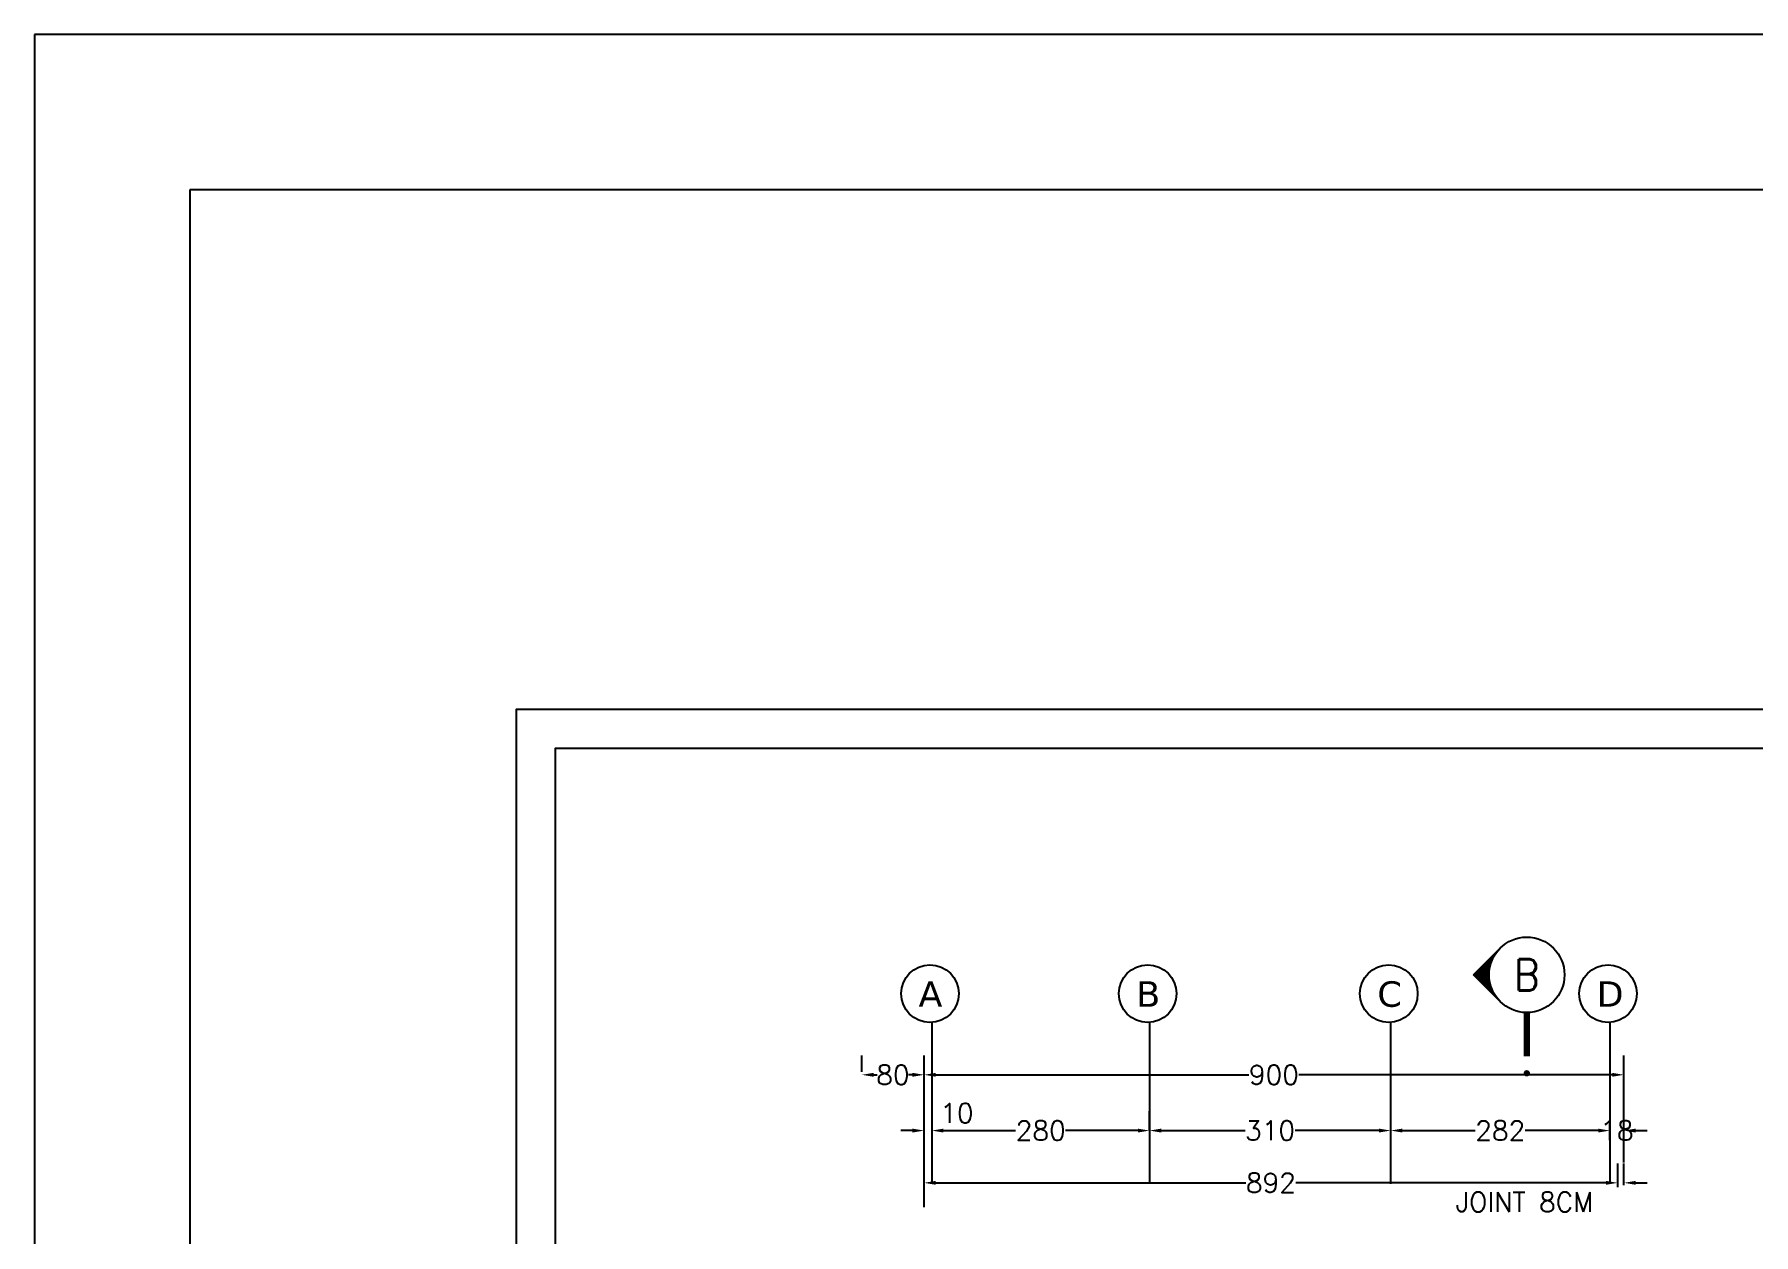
# Model space of a CAD drawing. Header units: millimetres. Extents: x -231 to 30223, y -7037 to 7120.
# Drawn here: x -231 to 1980, y 5577 to 7120 of the extents above; entities that cross this region are included whole.
import ezdxf
from ezdxf.enums import TextEntityAlignment as Align

# ---------------------------------------------------------------- set-up
doc = ezdxf.new("R2010")
doc.units = ezdxf.units.MM
for name, color, linetype in [('2', 2, 'Continuous'), ('3', 3, 'Continuous'), ('DIM', 1, 'Continuous'), ('ESTILA', 7, 'Continuous'), ('ETC', 2, 'Continuous'), ('TXT', 121, 'Continuous')]:
    doc.layers.add(name, color=color, linetype=linetype)
doc.styles.add('KATEB', font='verdana.ttf')
doc.styles.add('ROMANS', font='romans.shx')
doc.dimstyles.get("Standard").update_dxf_attribs({"dimtxt": 25, "dimasz": 15, "dimexe": 25, "dimexo": 25, "dimgap": 0, "dimtad": 0, "dimdec": 0, "dimzin": 0, "dimdsep": 46, "dimtxsty": 'ROMANS', "dimcen": 0, "dimclrd": 13, "dimclre": 1, "dimclrt": 3, "dimadec": 0, "dimazin": 0, "dimtfac": 1, "dimtdec": 0, "dimtix": 1, "dimtofl": 0, "dimtmove": 2, "dimatfit": 3, "dimfxl": 1, "dimtolj": 1, "dimtzin": 0, "dimarcsym": 0})

# ---------------------------------------------------------------- blocks, each defined once
blk = doc.blocks.new('*D107')
at = {"layer": '2', "color": 1, "lineweight": -2, "transparency": 16777216}
for p, q in [((833, 5786.2), (833, 5807.5)), ((913, 5612.5), (913, 5807.5))]:
    blk.add_line(p, q, dxfattribs=at)
at = {"layer": '2', "color": 13, "lineweight": -2, "transparency": 16777216}
for p, q in [((848, 5782.5), (852.8, 5782.5)), ((898, 5782.5), (893.2, 5782.5))]:
    blk.add_line(p, q, dxfattribs=at)
at = {"layer": '2', "color": 13, "transparency": 16777216}
for points in [[(848, 5785), (848, 5780), (833, 5782.5)], [(898, 5785), (898, 5780), (913, 5782.5)]]:
    blk.add_solid(points, dxfattribs=at)
at = {"layer": '2', "color": 3, "transparency": 16777216, "insert": (873, 5782.5), "char_height": 25, "attachment_point": 5, "style": 'ROMANS'}
blk.add_mtext('\\A1;80', dxfattribs=at)
blk = doc.blocks.new('*D108')
at = {"layer": '2', "color": 1, "lineweight": -2, "transparency": 16777216}
blk.add_line((1203, 5710.8), (1203, 5735.8), dxfattribs=at)
at = {"layer": '2', "color": 13, "lineweight": -2, "transparency": 16777216}
for p, q in [((1218, 5710.8), (1325.8, 5710.8)), ((1498, 5710.8), (1390.1, 5710.8))]:
    blk.add_line(p, q, dxfattribs=at)
at = {"layer": '2', "color": 13, "transparency": 16777216}
for points in [[(1218, 5713.3), (1218, 5708.3), (1203, 5710.8)], [(1498, 5713.3), (1498, 5708.3), (1513, 5710.8)]]:
    blk.add_solid(points, dxfattribs=at)
at = {"layer": '2', "color": 3, "transparency": 16777216, "insert": (1358, 5710.8), "char_height": 25, "attachment_point": 5, "style": 'ROMANS'}
blk.add_mtext('\\A1;310', dxfattribs=at)
blk = doc.blocks.new('*D109')
at = {"layer": 'DIM', "color": 1, "lineweight": -2, "transparency": 16777216}
blk.add_line((1813, 5669.9), (1813, 5735.8), dxfattribs=at)
at = {"layer": 'DIM', "color": 13, "lineweight": -2, "transparency": 16777216}
for p, q in [((1780, 5710.8), (1765, 5710.8)), ((1828, 5710.8), (1843, 5710.8))]:
    blk.add_line(p, q, dxfattribs=at)
at = {"layer": 'DIM', "color": 13, "transparency": 16777216}
for points in [[(1780, 5713.3), (1780, 5708.3), (1795, 5710.8)], [(1828, 5713.3), (1828, 5708.3), (1813, 5710.8)]]:
    blk.add_solid(points, dxfattribs=at)
at = {"layer": 'DIM', "color": 3, "transparency": 16777216, "insert": (1804, 5710.8), "char_height": 25, "attachment_point": 5, "style": 'ROMANS'}
blk.add_mtext('\\A1;18', dxfattribs=at)
blk = doc.blocks.new('*D110')
at = {"layer": 'DIM', "color": 1, "lineweight": -2, "transparency": 16777216}
for p, q in [((1805, 5638.2), (1805, 5668.6)), ((1813, 5640.6), (1813, 5668.6))]:
    blk.add_line(p, q, dxfattribs=at)
at = {"layer": 'DIM', "color": 13, "lineweight": -2, "transparency": 16777216}
for p, q in [((1790, 5643.6), (1775, 5643.6)), ((1828, 5643.6), (1843, 5643.6))]:
    blk.add_line(p, q, dxfattribs=at)
at = {"layer": 'DIM', "color": 13, "transparency": 16777216}
for points in [[(1790, 5646.1), (1790, 5641.1), (1805, 5643.6)], [(1828, 5646.1), (1828, 5641.1), (1813, 5643.6)]]:
    blk.add_solid(points, dxfattribs=at)
at = {"layer": 'DIM', "color": 3, "transparency": 16777216, "insert": (1685.2, 5618.9), "char_height": 25, "attachment_point": 5, "style": 'ROMANS'}
blk.add_mtext('\\A1;JOINT 8CM ', dxfattribs=at)
blk = doc.blocks.new('*D111')
at = {"layer": 'DIM', "color": 1, "lineweight": -2, "transparency": 16777216}
for p, q in [((913, 5612.5), (913, 5807.5)), ((1813, 5730.3), (1813, 5807.5))]:
    blk.add_line(p, q, dxfattribs=at)
at = {"layer": 'DIM', "color": 13, "lineweight": -2, "transparency": 16777216}
for p, q in [((928, 5782.5), (1330.8, 5782.5)), ((1798, 5782.5), (1395.1, 5782.5))]:
    blk.add_line(p, q, dxfattribs=at)
at = {"layer": 'DIM', "color": 13, "transparency": 16777216}
for points in [[(928, 5785), (928, 5780), (913, 5782.5)], [(1798, 5785), (1798, 5780), (1813, 5782.5)]]:
    blk.add_solid(points, dxfattribs=at)
at = {"layer": 'DIM', "color": 3, "transparency": 16777216, "insert": (1363, 5782.5), "char_height": 25, "attachment_point": 5, "style": 'ROMANS'}
blk.add_mtext('\\A1;900', dxfattribs=at)
blk = doc.blocks.new('*D112')
at = {"layer": 'DIM', "color": 1, "lineweight": -2, "transparency": 16777216}
blk.add_line((1805, 5638.2), (1805, 5668.6), dxfattribs=at)
at = {"layer": 'DIM', "color": 13, "lineweight": -2, "transparency": 16777216}
for p, q in [((928, 5643.6), (1326.8, 5643.6)), ((1790, 5643.6), (1391.1, 5643.6))]:
    blk.add_line(p, q, dxfattribs=at)
at = {"layer": 'DIM', "color": 13, "transparency": 16777216}
for points in [[(928, 5646.1), (928, 5641.1), (913, 5643.6)], [(1790, 5646.1), (1790, 5641.1), (1805, 5643.6)]]:
    blk.add_solid(points, dxfattribs=at)
at = {"layer": 'DIM', "color": 3, "transparency": 16777216, "insert": (1359, 5643.6), "char_height": 25, "attachment_point": 5, "style": 'ROMANS'}
blk.add_mtext('\\A1;892', dxfattribs=at)
blk = doc.blocks.new('*D113')
at = {"layer": '2', "color": 1, "lineweight": -2, "transparency": 16777216}
for p, q in [((923, 5736.2), (923, 5685.8)), ((1203, 5736.2), (1203, 5685.8))]:
    blk.add_line(p, q, dxfattribs=at)
at = {"layer": '2', "color": 13, "lineweight": -2, "transparency": 16777216}
for p, q in [((938, 5710.8), (1030.8, 5710.8)), ((1188, 5710.8), (1095.1, 5710.8))]:
    blk.add_line(p, q, dxfattribs=at)
at = {"layer": '2', "color": 13, "transparency": 16777216}
for points in [[(938, 5713.3), (938, 5708.3), (923, 5710.8)], [(1188, 5713.3), (1188, 5708.3), (1203, 5710.8)]]:
    blk.add_solid(points, dxfattribs=at)
at = {"layer": '2', "color": 3, "transparency": 16777216, "insert": (1063, 5710.8), "char_height": 25, "attachment_point": 5, "style": 'ROMANS'}
blk.add_mtext('\\A1;280', dxfattribs=at)
blk = doc.blocks.new('*D114')
at = {"layer": '2', "color": 1, "lineweight": -2, "transparency": 16777216}
for p, q in [((913, 5692.5), (913, 5735.8)), ((923, 5736.2), (923, 5685.8))]:
    blk.add_line(p, q, dxfattribs=at)
at = {"layer": '2', "color": 13, "lineweight": -2, "transparency": 16777216}
for p, q in [((898, 5710.8), (883, 5710.8)), ((938, 5710.8), (953, 5710.8))]:
    blk.add_line(p, q, dxfattribs=at)
at = {"layer": '2', "color": 13, "transparency": 16777216}
for points in [[(898, 5713.3), (898, 5708.3), (913, 5710.8)], [(938, 5713.3), (938, 5708.3), (923, 5710.8)]]:
    blk.add_solid(points, dxfattribs=at)
at = {"layer": '2', "color": 3, "transparency": 16777216, "insert": (955.3, 5733.3), "char_height": 25, "attachment_point": 5, "style": 'ROMANS'}
blk.add_mtext('\\A1;10', dxfattribs=at)
blk = doc.blocks.new('*D115')
at = {"layer": 'DIM', "color": 13, "lineweight": -2, "transparency": 16777216}
for p, q in [((1528, 5710.8), (1621.8, 5710.8)), ((1780, 5710.8), (1686.1, 5710.8))]:
    blk.add_line(p, q, dxfattribs=at)
at = {"layer": 'DIM', "color": 13, "transparency": 16777216}
for points in [[(1528, 5713.3), (1528, 5708.3), (1513, 5710.8)], [(1780, 5713.3), (1780, 5708.3), (1795, 5710.8)]]:
    blk.add_solid(points, dxfattribs=at)
at = {"layer": 'DIM', "color": 3, "transparency": 16777216, "insert": (1654, 5710.8), "char_height": 25, "attachment_point": 5, "style": 'ROMANS'}
blk.add_mtext('\\A1;282', dxfattribs=at)
blk = doc.blocks.new('*X17')
at = {"color": 0}
for p, q in [((-30899.629, -13242.324), (-30899.628, -13242.323)), ((-30899.621, -13242.331), (-30899.62, -13242.33)), ((-30899.614, -13242.338), (-30899.613, -13242.336)), ((-30899.607, -13242.345), (-30899.605, -13242.343)), ((-30899.6, -13242.352), (-30899.598, -13242.349)), ((-30899.593, -13242.359), (-30899.59, -13242.356)), ((-30899.586, -13242.366), (-30899.582, -13242.362)), ((-30899.579, -13242.373), (-30899.574, -13242.368)), ((-30899.572, -13242.38), (-30899.566, -13242.374)), ((-30899.565, -13242.387), (-30899.558, -13242.38)), ((-30899.558, -13242.394), (-30899.55, -13242.386)), ((-30899.551, -13242.401), (-30899.541, -13242.392)), ((-30899.544, -13242.408), (-30899.533, -13242.398)), ((-30899.537, -13242.416), (-30899.525, -13242.404)), ((-30899.53, -13242.423), (-30899.516, -13242.409)), ((-30899.522, -13242.43), (-30899.507, -13242.415)), ((-30899.515, -13242.437), (-30899.499, -13242.42)), ((-30899.508, -13242.444), (-30899.49, -13242.425)), ((-30899.501, -13242.451), (-30899.481, -13242.431)), ((-30899.494, -13242.458), (-30899.472, -13242.436)), ((-30899.487, -13242.465), (-30899.463, -13242.441)), ((-30899.48, -13242.472), (-30899.454, -13242.446)), ((-30899.473, -13242.479), (-30899.444, -13242.451)), ((-30899.466, -13242.486), (-30899.435, -13242.455)), ((-30899.459, -13242.493), (-30899.425, -13242.46)), ((-30899.452, -13242.5), (-30899.416, -13242.465)), ((-30899.445, -13242.507), (-30899.406, -13242.469)), ((-30899.438, -13242.515), (-30899.396, -13242.473)), ((-30899.431, -13242.522), (-30899.386, -13242.478)), ((-30899.423, -13242.529), (-30899.376, -13242.482)), ((-30899.416, -13242.536), (-30899.366, -13242.486)), ((-30899.409, -13242.543), (-30899.356, -13242.49)), ((-30899.402, -13242.55), (-30899.346, -13242.494)), ((-30899.395, -13242.557), (-30899.335, -13242.497)), ((-30899.388, -13242.564), (-30899.325, -13242.501)), ((-30899.381, -13242.571), (-30899.314, -13242.504)), ((-30899.119, -13242.833), (-30898.788, -13242.502)), ((-30899.112, -13242.84), (-30898.767, -13242.494)), ((-30899.105, -13242.847), (-30898.744, -13242.486)), ((-30899.098, -13242.854), (-30898.72, -13242.476)), ((-30899.091, -13242.861), (-30898.694, -13242.464)), ((-30899.084, -13242.868), (-30898.667, -13242.451)), ((-30899.077, -13242.875), (-30898.636, -13242.434)), ((-30899.07, -13242.882), (-30898.601, -13242.413)), ((-30899.063, -13242.889), (-30898.557, -13242.383)), ((-30899.056, -13242.896), (-30898.478, -13242.319)), ((-30899.374, -13242.578), (-30899.303, -13242.508)), ((-30899.367, -13242.585), (-30899.293, -13242.511)), ((-30899.36, -13242.592), (-30899.282, -13242.514)), ((-30899.353, -13242.599), (-30899.27, -13242.517)), ((-30899.346, -13242.606), (-30899.259, -13242.52)), ((-30899.339, -13242.614), (-30899.248, -13242.523)), ((-30899.332, -13242.621), (-30899.236, -13242.525)), ((-30899.324, -13242.628), (-30899.225, -13242.528)), ((-30899.317, -13242.635), (-30899.213, -13242.53)), ((-30899.31, -13242.642), (-30899.201, -13242.532)), ((-30899.303, -13242.649), (-30899.189, -13242.534)), ((-30899.296, -13242.656), (-30899.176, -13242.536)), ((-30899.289, -13242.663), (-30899.164, -13242.538)), ((-30899.282, -13242.67), (-30899.151, -13242.539)), ((-30899.275, -13242.677), (-30899.138, -13242.541)), ((-30899.268, -13242.684), (-30899.125, -13242.542)), ((-30899.261, -13242.691), (-30899.112, -13242.543)), ((-30899.254, -13242.698), (-30899.099, -13242.544)), ((-30899.247, -13242.705), (-30899.085, -13242.544)), ((-30899.24, -13242.713), (-30899.072, -13242.545)), ((-30899.233, -13242.72), (-30899.058, -13242.545)), ((-30899.225, -13242.727), (-30899.043, -13242.545)), ((-30899.218, -13242.734), (-30899.029, -13242.544)), ((-30899.211, -13242.741), (-30899.014, -13242.544)), ((-30899.204, -13242.748), (-30898.999, -13242.543)), ((-30899.197, -13242.755), (-30898.984, -13242.542)), ((-30899.19, -13242.762), (-30898.968, -13242.54)), ((-30899.183, -13242.769), (-30898.952, -13242.539)), ((-30899.176, -13242.776), (-30898.936, -13242.536)), ((-30899.169, -13242.783), (-30898.919, -13242.534)), ((-30899.162, -13242.79), (-30898.902, -13242.531)), ((-30899.155, -13242.797), (-30898.885, -13242.528)), ((-30899.148, -13242.804), (-30898.867, -13242.524)), ((-30899.141, -13242.812), (-30898.848, -13242.519)), ((-30899.134, -13242.819), (-30898.829, -13242.514)), ((-30899.126, -13242.826), (-30898.809, -13242.508))]:
    blk.add_line(p, q, dxfattribs=at)
blk = doc.blocks.new('SECV')
at = {"layer": 'ETC'}
for p in [(-34.3, 34.3), (-34.3, -34.3)]:
    blk.add_line(p, (-68.5, 0), dxfattribs=at)
blk.add_lwpolyline([(0, -105, 8.08, 8.08, 0), (0, -48.5, 8.08, 8.08, 0)], format="xyseb", dxfattribs=at)
blk.add_lwpolyline([(0, -124.6, 4.04, 4.04, -1), (0, -128.7, 4.04, 4.04, -1)], format="xyseb", close=True, dxfattribs=at)
blk.add_circle((0, 0), 48.5, dxfattribs=at)
at = {"layer": 'ETC', "xscale": -57.01874209302129, "yscale": 57.01874209302129, "zscale": 57.01874209302129, "rotation": 269.9999999999972}
blk.add_blockref('*X17', (755024.8, 1761825.3), dxfattribs=at)
at = {"layer": 'ETC', "color": 6, "style": 'ROMANS', "width": 0.9}
blk.add_attdef('A', text='', height=40.4, rotation=360, dxfattribs=at).set_placement((0, 0), align=Align.MIDDLE)

msp = doc.modelspace()

# ---------------------------------------------------------------- linework, layer by layer
at = {"ltscale": 0.6}
msp.add_lwpolyline([(9026.932884, 252.621269), (388.864298, 252.621269), (388.864298, 6252.621269), (9026.932884, 6252.621269)], close=True, dxfattribs=at)
at = {"layer": '2'}
for p, q in [((922.992458, 5849.892174), (922.992458, 5642.43811)), ((1202.992458, 5849.892174), (1202.992458, 5642.43811)), ((1512.992458, 5849.892174), (1512.992458, 5642.43811)), ((1794.992458, 5849.892174), (1794.992458, 5642.43811))]:
    msp.add_line(p, q, dxfattribs=at)
at = {"layer": '2', "ltscale": 0.1}
for centre in [(920.587761, 5886.898494), (1200.587761, 5886.898494), (1510.587761, 5886.898494), (1792.587761, 5886.898494)]:
    msp.add_circle(centre, 37.084368, dxfattribs=at)
at = {"layer": 'ESTILA'}
for points in [[(30222.875793, 7120.264346), (-231.032182, 7120.264346), (-231.032182, -7037.356086), (30222.875793, -7037.356086)], [(30022.875793, 6920.264346), (-31.032182, 6920.264346), (-31.032182, -6837.356086), (30022.875793, -6837.356086)]]:
    msp.add_lwpolyline(points, close=True, dxfattribs=at)
at = {"layer": 'TXT', "color": 121}
msp.add_lwpolyline([(8976.932884, 302.621269), (438.864298, 302.621269), (438.864298, 6202.621269), (8976.932884, 6202.621269)], close=True, dxfattribs=at)

# ---------------------------------------------------------------- block references
at = {"layer": 'ETC'}
ref = msp.add_blockref('SECV', (1688.074882, 5911.075369), dxfattribs=at)
ref.add_attrib('A', 'B', dxfattribs={"layer": '2', "color": 6, "height": 40.388276, "style": 'ROMANS', "width": 0.9}).set_placement((1688.074882, 5911.075369), align=Align.MIDDLE)

# ---------------------------------------------------------------- texts
at = {"layer": '3', "ltscale": 0.1, "style": 'KATEB'}
for s, p in [('C', (1495.882531, 5869.985478)), ('A', (905.882531, 5869.985478)), ('B', (1185.882531, 5869.985478)), ('D', (1777.882531, 5869.985478))]:
    msp.add_text(s, height=32.766487, dxfattribs=at).set_placement(p)

# ---------------------------------------------------------------- dimensions: what is measured, and where the dimension line sits
at = {"layer": '2'}
for base, p1, p2, picture, middle in [((832.992458, 5782.493697), (912.992458, 5587.451337), (832.992458, 5761.165142), '*D107', (872.992458, 5782.493697)), ((922.992458, 5710.822593), (1202.992458, 5761.165142), (922.992458, 5761.165142), '*D113', (1062.992458, 5710.822593)), ((1202.992458, 5710.822593), (1512.992458, 5710.822593), (1202.992458, 5685.822593), '*D108', (1357.992458, 5710.822593))]:
    dim = msp.add_linear_dim(base=base, p1=p1, p2=p2, angle=180, dimstyle='Standard', dxfattribs=at)
    dim.commit()
    dim.dimension.update_dxf_attribs({"geometry": picture, "text_midpoint": middle})
dim = msp.add_linear_dim(base=(912.992458, 5710.822593), p1=(922.992458, 5761.165142), p2=(912.992458, 5667.465904), angle=180, dimstyle='Standard', dxfattribs=at)
dim.commit()
dim.dimension.update_dxf_attribs({"geometry": '*D114', "text_midpoint": (955.253006, 5733.265928), "dimtype": 160})
at = {"layer": 'DIM'}
for base, p1, p2, picture, middle in [((912.992458, 5782.493697), (1812.992458, 5705.274911), (912.992458, 5587.451337), '*D111', (1362.992458, 5782.493697)), ((1794.992458, 5710.822593), (1512.992458, 5710.822593), (1794.992458, 5710.822593), '*D115', (1653.992458, 5710.822593)), ((1812.992458, 5710.822593), (1794.992458, 5710.822593), (1812.992458, 5644.887964), '*D109', (1803.992458, 5710.822593)), ((912.992458, 5643.580029), (1804.992458, 5613.158485), (912.992458, 5643.580029), '*D112', (1358.992458, 5643.580029))]:
    dim = msp.add_linear_dim(base=base, p1=p1, p2=p2, angle=180, dimstyle='Standard', dxfattribs=at)
    dim.commit()
    dim.dimension.update_dxf_attribs({"geometry": picture, "text_midpoint": middle})
dim = msp.add_linear_dim(base=(1804.992458, 5643.580029), p1=(1812.992458, 5615.608339), p2=(1804.992458, 5613.158485), angle=180, text='JOINT 8CM ', dimstyle='Standard', dxfattribs=at)
dim.commit()
dim.dimension.update_dxf_attribs({"geometry": '*D110', "text_midpoint": (1685.151901, 5618.907383), "dimtype": 160})

doc.saveas('drawing.dxf')
